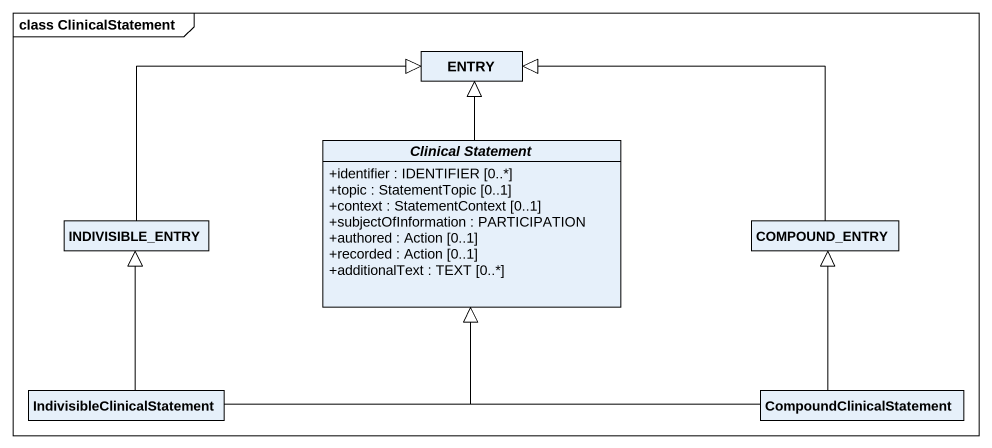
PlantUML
@startuml
mainframe class ClinicalStatement
hide circle
hide empty members
skinparam classAttributeIconSize 0
class ENTRY
abstract class "Clinical Statement" as Clinical_Statement {
  +identifier : IDENTIFIER [0..*]
  +topic : StatementTopic [0..1]
  +context : StatementContext [0..1]
  +subjectOfInformation : PARTICIPATION
  +authored : Action [0..1]
  +recorded : Action [0..1]
  +additionalText : TEXT [0..*]
}
class INDIVISIBLE_ENTRY
class COMPOUND_ENTRY
class IndivisibleClinicalStatement
class CompoundClinicalStatement
Clinical_Statement -up-|> ENTRY
INDIVISIBLE_ENTRY -right-|> ENTRY
COMPOUND_ENTRY -left-|> ENTRY
IndivisibleClinicalStatement -right-|> Clinical_Statement
IndivisibleClinicalStatement -up-|> INDIVISIBLE_ENTRY
CompoundClinicalStatement -left-|> Clinical_Statement
CompoundClinicalStatement -up-|> COMPOUND_ENTRY
@enduml
